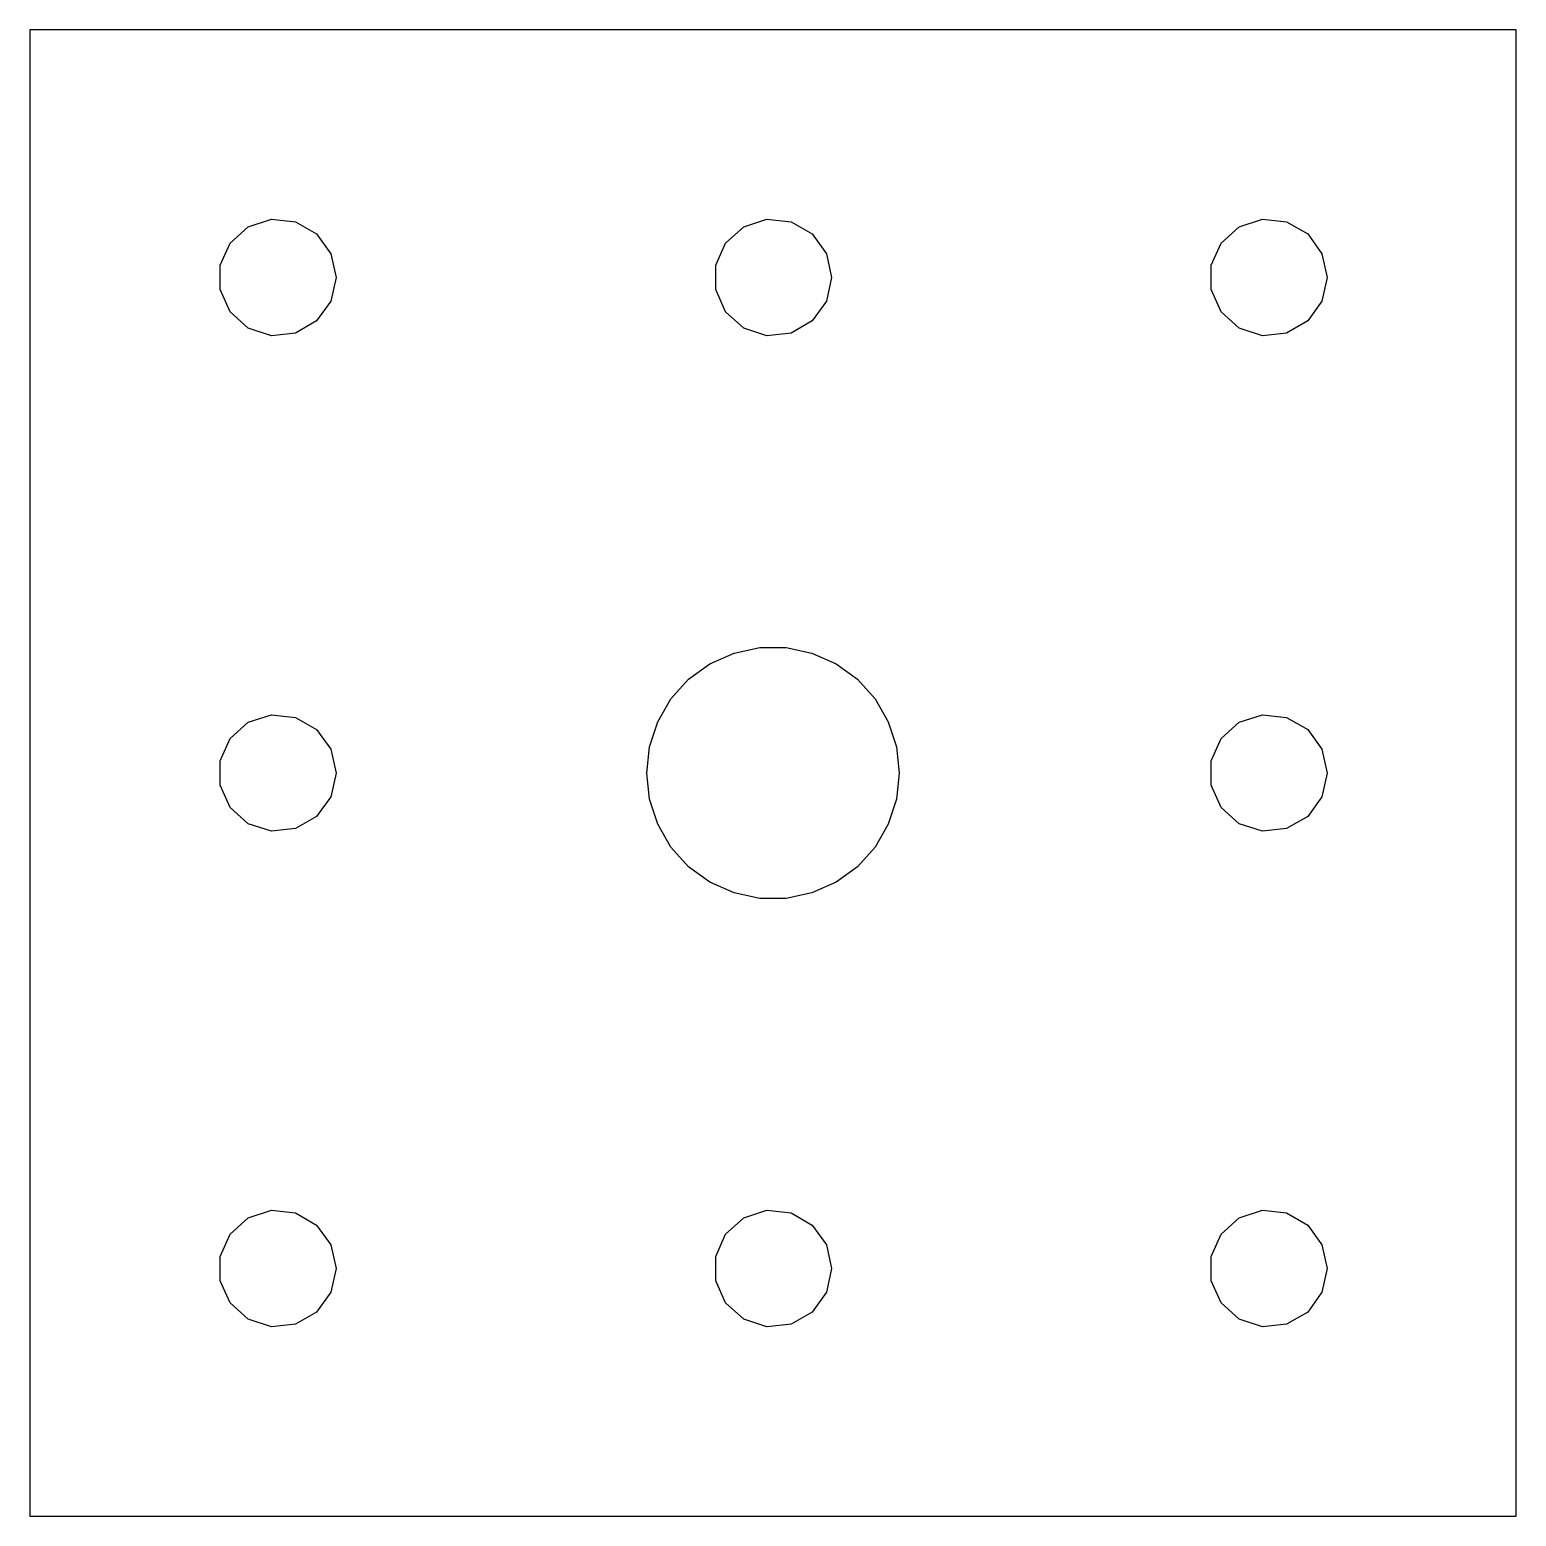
# Model space of a CAD drawing. Header units: metres. Extents: x 0 to 114, y 0 to 114.
import ezdxf

# ---------------------------------------------------------------- set-up
doc = ezdxf.new("R2010")
doc.units = ezdxf.units.M

msp = doc.modelspace()

# ---------------------------------------------------------------- linework, layer by layer
for p, q in [((114.3, 114.3), (0, 114.3)), ((0, 114.3), (0, 0)), ((114.3, 0), (114.3, 114.3)), ((16.8, 99.1471), (18.5796, 99.7253)), ((18.5796, 99.7253), (20.4406, 99.5297)), ((20.4406, 99.5297), (22.0611, 98.5941)), ((54.9, 99.1471), (56.6796, 99.7253)), ((56.6796, 99.7253), (58.5406, 99.5297)), ((58.5406, 99.5297), (60.1611, 98.5941)), ((93, 99.1471), (94.7796, 99.7253)), ((94.7796, 99.7253), (96.6406, 99.5297)), ((96.6406, 99.5297), (98.2611, 98.5941)), ((15.4094, 97.895), (16.8, 99.1471)), ((22.0611, 98.5941), (23.1609, 97.0803)), ((53.5094, 97.895), (54.9, 99.1471)), ((60.1611, 98.5941), (61.2609, 97.0803)), ((91.6094, 97.895), (93, 99.1471)), ((98.2611, 98.5941), (99.3609, 97.0803)), ((14.6483, 96.1856), (15.4094, 97.895)), ((52.7483, 96.1856), (53.5094, 97.895)), ((90.8483, 96.1856), (91.6094, 97.895)), ((14.6483, 94.3144), (14.6483, 96.1856)), ((23.1609, 97.0803), (23.55, 95.25)), ((52.7483, 94.3144), (52.7483, 96.1856)), ((61.2609, 97.0803), (61.65, 95.25)), ((90.8483, 94.3144), (90.8483, 96.1856)), ((99.3609, 97.0803), (99.75, 95.25)), ((23.55, 95.25), (23.1609, 93.4197)), ((61.65, 95.25), (61.2609, 93.4197)), ((99.75, 95.25), (99.3609, 93.4197)), ((15.4094, 92.605), (14.6483, 94.3144)), ((53.5094, 92.605), (52.7483, 94.3144)), ((91.6094, 92.605), (90.8483, 94.3144)), ((16.8, 91.3529), (15.4094, 92.605)), ((23.1609, 93.4197), (22.0611, 91.9058)), ((54.9, 91.3529), (53.5094, 92.605)), ((61.2609, 93.4197), (60.1611, 91.9058)), ((93, 91.3529), (91.6094, 92.605)), ((99.3609, 93.4197), (98.2611, 91.9058)), ((22.0611, 91.9058), (20.4406, 90.9702)), ((60.1611, 91.9058), (58.5406, 90.9702)), ((98.2611, 91.9058), (96.6406, 90.9702)), ((18.5796, 90.7746), (16.8, 91.3529)), ((20.4406, 90.9702), (18.5796, 90.7746)), ((56.6796, 90.7746), (54.9, 91.3529)), ((58.5406, 90.9702), (56.6796, 90.7746)), ((94.7796, 90.7746), (93, 91.3529)), ((96.6406, 90.9702), (94.7796, 90.7746)), ((52.3, 65.5504), (54.1525, 66.3752)), ((54.1525, 66.3752), (56.1361, 66.7969)), ((56.1361, 66.7969), (58.1639, 66.7969)), ((58.1639, 66.7969), (60.1475, 66.3752)), ((60.1475, 66.3752), (62, 65.5504)), ((50.6594, 64.3585), (52.3, 65.5504)), ((62, 65.5504), (63.6406, 64.3585)), ((49.3025, 62.8515), (50.6594, 64.3585)), ((63.6406, 64.3585), (64.9975, 62.8515)), ((48.2886, 61.0953), (49.3025, 62.8515)), ((64.9975, 62.8515), (66.0114, 61.0953)), ((15.4094, 59.795), (16.8, 61.0471)), ((16.8, 61.0471), (18.5796, 61.6253)), ((18.5796, 61.6253), (20.4406, 61.4297)), ((20.4406, 61.4297), (22.0611, 60.4941)), ((47.662, 59.1667), (48.2886, 61.0953)), ((66.0114, 61.0953), (66.638, 59.1667)), ((91.6094, 59.795), (93, 61.0471)), ((93, 61.0471), (94.7796, 61.6253)), ((94.7796, 61.6253), (96.6406, 61.4297)), ((96.6406, 61.4297), (98.2611, 60.4941)), ((14.6483, 58.0856), (15.4094, 59.795)), ((22.0611, 60.4941), (23.1609, 58.9803)), ((90.8483, 58.0856), (91.6094, 59.795)), ((98.2611, 60.4941), (99.3609, 58.9803)), ((23.1609, 58.9803), (23.55, 57.15)), ((47.45, 57.15), (47.662, 59.1667)), ((66.638, 59.1667), (66.85, 57.15)), ((99.3609, 58.9803), (99.75, 57.15)), ((14.6483, 56.2144), (14.6483, 58.0856)), ((23.55, 57.15), (23.1609, 55.3197)), ((47.662, 55.1333), (47.45, 57.15)), ((66.85, 57.15), (66.638, 55.1333)), ((90.8483, 56.2144), (90.8483, 58.0856)), ((99.75, 57.15), (99.3609, 55.3197)), ((15.4094, 54.505), (14.6483, 56.2144)), ((91.6094, 54.505), (90.8483, 56.2144)), ((23.1609, 55.3197), (22.0611, 53.8058)), ((48.2886, 53.2047), (47.662, 55.1333)), ((66.638, 55.1333), (66.0114, 53.2047)), ((99.3609, 55.3197), (98.2611, 53.8058)), ((16.8, 53.2529), (15.4094, 54.505)), ((22.0611, 53.8058), (20.4406, 52.8702)), ((93, 53.2529), (91.6094, 54.505)), ((98.2611, 53.8058), (96.6406, 52.8702)), ((18.5796, 52.6746), (16.8, 53.2529)), ((20.4406, 52.8702), (18.5796, 52.6746)), ((49.3025, 51.4485), (48.2886, 53.2047)), ((66.0114, 53.2047), (64.9975, 51.4485)), ((94.7796, 52.6746), (93, 53.2529)), ((96.6406, 52.8702), (94.7796, 52.6746)), ((50.6594, 49.9415), (49.3025, 51.4485)), ((64.9975, 51.4485), (63.6406, 49.9415)), ((52.3, 48.7495), (50.6594, 49.9415)), ((63.6406, 49.9415), (62, 48.7495)), ((54.1525, 47.9247), (52.3, 48.7495)), ((62, 48.7495), (60.1475, 47.9247)), ((56.1361, 47.5031), (54.1525, 47.9247)), ((58.1639, 47.5031), (56.1361, 47.5031)), ((60.1475, 47.9247), (58.1639, 47.5031)), ((15.4094, 21.695), (16.8, 22.9471)), ((16.8, 22.9471), (18.5796, 23.5253)), ((18.5796, 23.5253), (20.4406, 23.3297)), ((20.4406, 23.3297), (22.0611, 22.3941)), ((53.5094, 21.695), (54.9, 22.9471)), ((54.9, 22.9471), (56.6796, 23.5253)), ((56.6796, 23.5253), (58.5406, 23.3297)), ((58.5406, 23.3297), (60.1611, 22.3941)), ((91.6094, 21.695), (93, 22.9471)), ((93, 22.9471), (94.7796, 23.5253)), ((94.7796, 23.5253), (96.6406, 23.3297)), ((96.6406, 23.3297), (98.2611, 22.3941)), ((22.0611, 22.3941), (23.1609, 20.8803)), ((60.1611, 22.3941), (61.2609, 20.8803)), ((98.2611, 22.3941), (99.3609, 20.8803)), ((14.6483, 19.9856), (15.4094, 21.695)), ((23.1609, 20.8803), (23.55, 19.05)), ((52.7483, 19.9856), (53.5094, 21.695)), ((61.2609, 20.8803), (61.65, 19.05)), ((90.8483, 19.9856), (91.6094, 21.695)), ((99.3609, 20.8803), (99.75, 19.05)), ((14.6483, 18.1144), (14.6483, 19.9856)), ((52.7483, 18.1144), (52.7483, 19.9856)), ((90.8483, 18.1144), (90.8483, 19.9856)), ((23.55, 19.05), (23.1609, 17.2197)), ((61.65, 19.05), (61.2609, 17.2197)), ((99.75, 19.05), (99.3609, 17.2197)), ((15.4094, 16.405), (14.6483, 18.1144)), ((23.1609, 17.2197), (22.0611, 15.7058)), ((53.5094, 16.405), (52.7483, 18.1144)), ((61.2609, 17.2197), (60.1611, 15.7058)), ((91.6094, 16.405), (90.8483, 18.1144)), ((99.3609, 17.2197), (98.2611, 15.7058)), ((16.8, 15.1529), (15.4094, 16.405)), ((54.9, 15.1529), (53.5094, 16.405)), ((93, 15.1529), (91.6094, 16.405)), ((18.5796, 14.5746), (16.8, 15.1529)), ((22.0611, 15.7058), (20.4406, 14.7702)), ((56.6796, 14.5746), (54.9, 15.1529)), ((60.1611, 15.7058), (58.5406, 14.7702)), ((94.7796, 14.5746), (93, 15.1529)), ((98.2611, 15.7058), (96.6406, 14.7702)), ((20.4406, 14.7702), (18.5796, 14.5746)), ((58.5406, 14.7702), (56.6796, 14.5746)), ((96.6406, 14.7702), (94.7796, 14.5746)), ((0, 0), (114.3, 0))]:
    msp.add_line(p, q)

doc.saveas('drawing.dxf')
